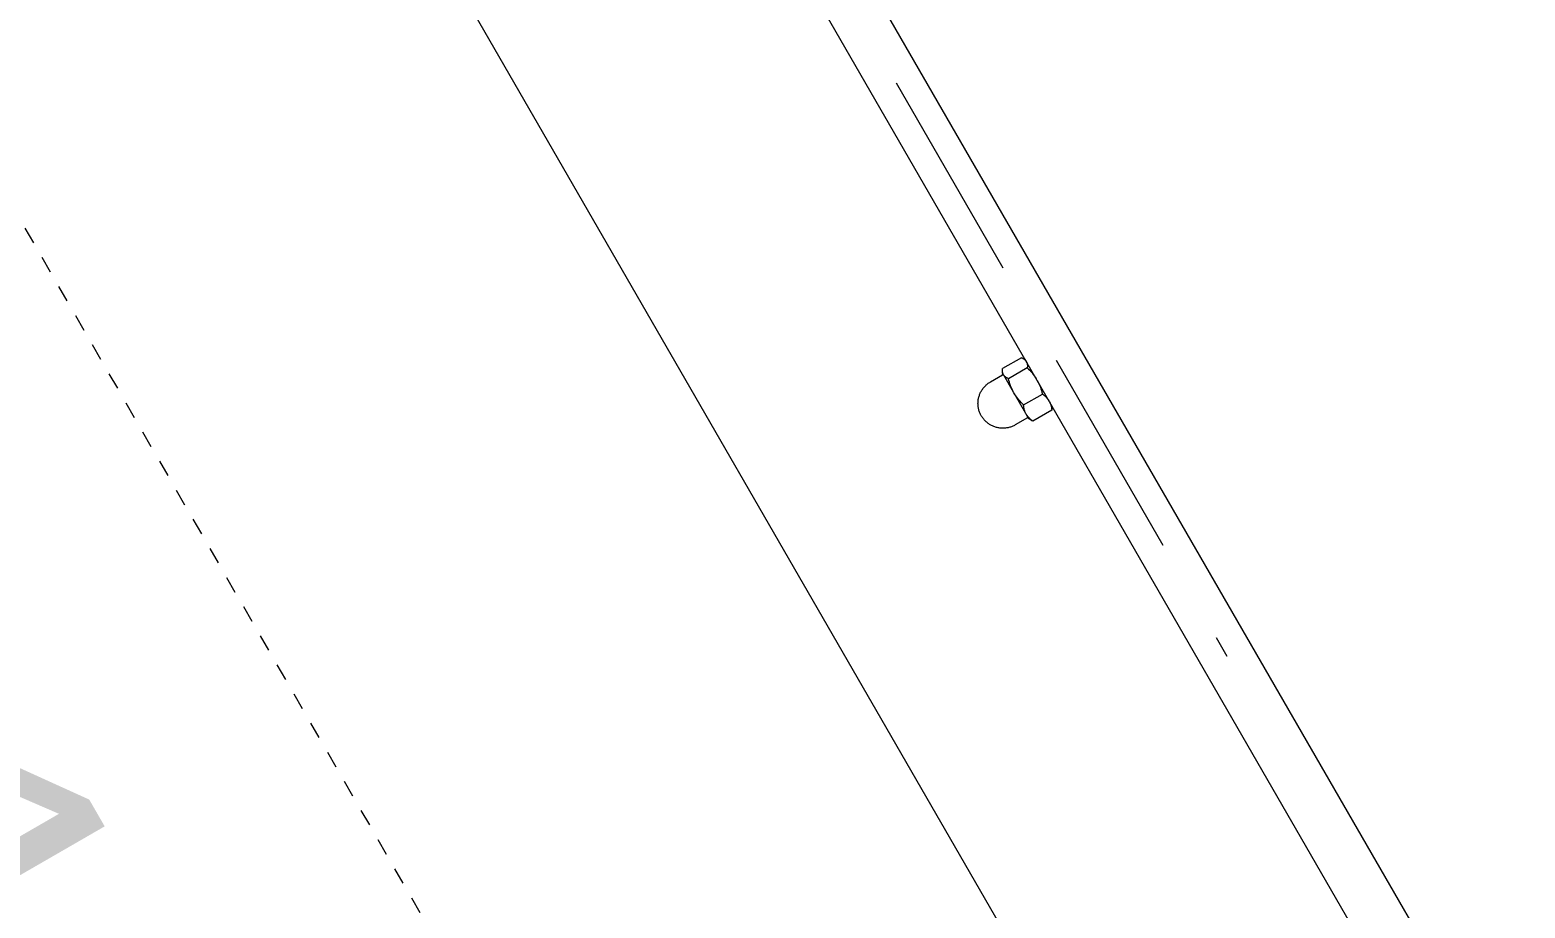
# Model space of a CAD drawing. Header units: inches. Extents: x -6 to 195, y -3 to 126.
# Drawn here: x 2.56 to 11.46, y 52.1 to 57.33 of the extents above; entities that cross this region are included whole.
import ezdxf

# ---------------------------------------------------------------- set-up
doc = ezdxf.new("R2010")
doc.units = ezdxf.units.IN
doc.linetypes.add('HIDDEN', pattern=[1.905, 1.27, -0.635])
for name, color, linetype, lineweight in [('ZANO_R', 7, 'Continuous', 0), ('ZANO_R_przerywana', 250, 'HIDDEN', 0), ('ZANO_W', 1, 'Continuous', 0)]:
    doc.layers.add(name, color=color, linetype=linetype, lineweight=lineweight)
doc.styles.get("Standard").update_dxf_attribs({"font": 'arial.ttf'})
doc.dimstyles.new('amerykanie', dxfattribs={"dimtxt": 50, "dimasz": 50, "dimexe": 0.5, "dimexo": 0.5, "dimgap": 1, "dimtad": 1, "dimdec": 0, "dimzin": 0, "dimlunit": 5, "dimtxsty": 'Standard', "dimcen": 0.09, "dimclrd": 1, "dimclre": 1, "dimclrt": 1, "dimazin": 0, "dimtfac": 1, "dimtdec": 0, "dimtmove": 0, "dimatfit": 3, "dimfxl": 1, "dimtzin": 0, "dimarcsym": 1})

# ---------------------------------------------------------------- blocks, each defined once
blk = doc.blocks.new('*D380')
at = {"layer": 'ZANO_W', "color": 1, "lineweight": -2}
for p, q in [((11.4782, 46.5602), (14.3373, 41.6055)), ((73.8562, 46.5465), (70.9949, 41.5931))]:
    blk.add_line(p, q, dxfattribs=at)
blk.add_arc((42.6553, -7.4676), 57.1576, 60.98989, 118.98503, dxfattribs=at)
at = {"layer": 'ZANO_W', "color": 1}
for points in [[(14.8758, 42.6758), (15.0399, 42.3857), (14.0874, 42.0385)], [(70.2926, 42.3736), (70.4568, 42.6637), (71.245, 42.026)]]:
    blk.add_solid(points, dxfattribs=at)
at = {"layer": 'ZANO_W', "color": 1, "insert": (42.6681, 51.0302), "char_height": 1.625, "attachment_point": 5, "rotation": 359.98746}
blk.add_mtext("60%%d0'", dxfattribs=at)
blk = doc.blocks.new('*D383')
at = {"layer": 'ZANO_W', "color": 1, "lineweight": -2}
for p, q in [((3.0918, 62.2982), (-3.4798, 58.506)), ((-2.5469, 57.8898), (5.3084, 44.2771)), ((11.9467, 46.9533), (5.3751, 43.1611))]:
    blk.add_line(p, q, dxfattribs=at)
at = {"layer": 'ZANO_W', "color": 1}
for points in [[(-2.4026, 57.9731), (-2.6913, 57.8065), (-3.0467, 58.7559)], [(5.164, 44.1938), (5.4527, 44.3604), (5.8082, 43.411)]]:
    blk.add_solid(points, dxfattribs=at)
at = {"layer": 'ZANO_W', "color": 1, "insert": (2.5415, 51.7533), "char_height": 1.625, "attachment_point": 5, "rotation": 299.98746}
blk.add_mtext('17 11/16', dxfattribs=at)

msp = doc.modelspace()

# ---------------------------------------------------------------- linework, layer by layer
at = {"layer": 'ZANO_R'}
for p, q in [((4.47918, 62.94243), (13.17966, 47.86515)), ((12.79684, 47.89839), (4.33548, 62.56131)), ((2.76688, 61.65614), (11.22824, 46.99322)), ((8.46387, 55.37896), (8.35184, 55.31431)), ((8.46387, 55.37896), (8.46574, 55.37825)), ((8.46574, 55.37825), (8.46759, 55.37749)), ((8.46759, 55.37749), (8.4694, 55.37666)), ((8.4694, 55.37666), (8.47119, 55.37578)), ((8.47119, 55.37578), (8.47295, 55.37483)), ((8.47295, 55.37483), (8.47468, 55.37383)), ((8.47468, 55.37383), (8.47637, 55.37277)), ((8.47637, 55.37277), (8.47803, 55.37166)), ((8.47751, 55.37199), (8.48745, 55.36625)), ((8.47803, 55.37166), (8.47965, 55.37049)), ((8.47965, 55.37049), (8.48123, 55.36928)), ((8.48123, 55.36928), (8.48277, 55.368)), ((8.48277, 55.368), (8.48427, 55.36668)), ((8.48427, 55.36668), (8.48572, 55.36531)), ((8.48572, 55.36531), (8.48712, 55.3639)), ((8.48712, 55.3639), (8.48848, 55.36243)), ((8.48848, 55.36243), (8.48979, 55.36093)), ((8.48979, 55.36093), (8.49105, 55.35938)), ((8.49105, 55.35938), (8.49226, 55.35779)), ((8.49472, 55.35345), (8.49549, 55.35152)), ((8.49549, 55.35152), (8.4962, 55.34957)), ((8.4962, 55.34957), (8.49685, 55.34759)), ((8.49685, 55.34759), (8.49742, 55.3456)), ((8.49742, 55.3456), (8.49793, 55.34358)), ((8.49793, 55.34358), (8.49837, 55.34155)), ((8.49837, 55.34155), (8.49874, 55.3395)), ((8.49874, 55.3395), (8.49904, 55.33745)), ((8.49904, 55.33745), (8.49927, 55.33538)), ((8.49927, 55.33538), (8.49943, 55.33331)), ((8.49943, 55.33331), (8.49952, 55.33123)), ((8.49952, 55.33123), (8.49954, 55.32915)), ((8.27924, 55.23474), (8.35187, 55.27665)), ((8.35091, 55.30328), (8.35098, 55.30522)), ((8.35091, 55.30134), (8.35091, 55.30328)), ((8.35098, 55.29941), (8.35091, 55.30134)), ((8.35095, 55.3009), (8.35098, 55.30267)), ((8.35098, 55.29914), (8.35095, 55.3009)), ((8.35098, 55.30522), (8.35111, 55.30715)), ((8.35112, 55.29747), (8.35098, 55.29941)), ((8.35107, 55.29737), (8.35098, 55.29914)), ((8.35105, 55.30008), (8.35105, 55.3024)), ((8.35105, 55.28754), (8.35105, 55.2976)), ((8.35608, 55.27882), (8.35105, 55.28754)), ((8.35122, 55.29561), (8.35107, 55.29737)), ((8.35111, 55.30715), (8.35131, 55.30908)), ((8.35132, 55.29554), (8.35112, 55.29747)), ((8.35143, 55.29386), (8.35122, 55.29561)), ((8.35129, 55.30908), (8.35184, 55.31431)), ((8.35159, 55.29362), (8.35132, 55.29554)), ((8.3517, 55.29211), (8.35143, 55.29386)), ((8.35193, 55.29171), (8.35159, 55.29362)), ((8.35203, 55.29038), (8.3517, 55.29211)), ((8.35187, 55.27665), (8.35398, 55.28227)), ((8.35234, 55.28982), (8.35193, 55.29171)), ((8.35241, 55.28866), (8.35203, 55.29038)), ((8.35281, 55.28794), (8.35234, 55.28982)), ((8.35286, 55.28695), (8.35241, 55.28866)), ((8.35334, 55.28607), (8.35281, 55.28794)), ((8.35336, 55.28526), (8.35286, 55.28695)), ((8.35394, 55.28423), (8.35334, 55.28607)), ((8.3546, 55.28241), (8.35394, 55.28423)), ((8.35533, 55.28061), (8.3546, 55.28241)), ((8.35595, 55.27914), (8.35511, 55.28085)), ((8.35612, 55.27884), (8.35533, 55.28061)), ((8.35701, 55.2772), (8.35611, 55.27883)), ((8.35805, 55.27549), (8.35705, 55.27714)), ((8.35815, 55.27523), (8.35801, 55.27547)), ((8.35925, 55.27376), (8.35805, 55.2755)), ((8.3592, 55.27384), (8.35816, 55.27532)), ((8.41655, 55.17403), (8.35824, 55.27507)), ((8.3603, 55.2724), (8.3592, 55.27384)), ((8.36145, 55.271), (8.3603, 55.2724)), ((8.362, 55.27039), (8.36081, 55.27174)), ((8.36264, 55.26964), (8.36145, 55.271)), ((8.36323, 55.26908), (8.362, 55.27039)), ((8.36388, 55.26832), (8.36264, 55.26964)), ((8.36451, 55.26781), (8.36323, 55.26908)), ((8.36516, 55.26704), (8.36388, 55.26832)), ((8.36582, 55.26658), (8.36451, 55.26781)), ((8.36649, 55.26581), (8.36516, 55.26704)), ((8.36718, 55.2654), (8.36582, 55.26658)), ((8.36786, 55.26463), (8.36649, 55.26581)), ((8.36857, 55.26426), (8.36718, 55.2654)), ((8.36927, 55.26349), (8.36786, 55.26463)), ((8.37001, 55.26317), (8.36857, 55.26426)), ((8.37072, 55.2624), (8.36927, 55.26349)), ((8.37147, 55.26213), (8.37001, 55.26317)), ((8.37221, 55.26137), (8.37072, 55.2624)), ((8.37298, 55.26114), (8.37147, 55.26213)), ((8.37373, 55.26038), (8.37221, 55.26137)), ((8.37451, 55.26019), (8.37298, 55.26114)), ((8.37528, 55.25945), (8.37373, 55.26038)), ((8.37607, 55.2593), (8.37451, 55.26019)), ((8.37687, 55.25858), (8.37528, 55.25945)), ((8.37848, 55.25776), (8.37687, 55.25858)), ((8.38012, 55.25699), (8.37848, 55.25776)), ((8.38179, 55.25629), (8.38012, 55.25699)), ((8.38655, 55.25416), (8.3818, 55.2563)), ((8.49858, 55.31881), (8.38655, 55.25416)), ((8.38919, 55.24352), (8.38655, 55.25416)), ((8.39219, 55.23296), (8.38919, 55.24352)), ((8.49891, 55.32087), (8.49858, 55.31881)), ((8.49858, 55.31881), (8.50616, 55.31149)), ((8.49918, 55.32293), (8.49891, 55.32087)), ((8.49937, 55.325), (8.49918, 55.32293)), ((8.49949, 55.32707), (8.49937, 55.325)), ((8.49954, 55.32915), (8.49949, 55.32707)), ((8.50616, 55.31149), (8.5135, 55.30392)), ((8.5135, 55.30392), (8.5206, 55.29613)), ((8.5206, 55.29613), (8.52744, 55.28811)), ((8.52744, 55.28811), (8.53402, 55.27987)), ((8.53402, 55.27987), (8.54033, 55.27143)), ((8.54033, 55.27143), (8.54637, 55.26279)), ((8.54637, 55.26279), (8.55213, 55.25396)), ((8.55893, 55.24222), (8.56377, 55.23274)), ((8.21182, 55.14996), (8.21338, 55.15475)), ((8.21338, 55.15475), (8.21509, 55.15949)), ((8.21509, 55.15949), (8.21697, 55.16417)), ((8.21697, 55.16417), (8.219, 55.16878)), ((8.219, 55.16878), (8.2212, 55.17332)), ((8.2212, 55.17332), (8.22354, 55.17778)), ((8.22354, 55.17778), (8.22604, 55.18216)), ((8.22604, 55.18216), (8.22868, 55.18646)), ((8.22868, 55.18646), (8.23147, 55.19065)), ((8.23147, 55.19065), (8.2344, 55.19476)), ((8.2344, 55.19476), (8.23747, 55.19875)), ((8.23747, 55.19875), (8.24068, 55.20265)), ((8.24068, 55.20265), (8.24401, 55.20643)), ((8.24401, 55.20643), (8.24748, 55.21009)), ((8.24748, 55.21009), (8.25106, 55.21363)), ((8.25106, 55.21363), (8.25477, 55.21705)), ((8.25477, 55.21705), (8.25859, 55.22034)), ((8.25859, 55.22034), (8.26252, 55.2235)), ((8.26252, 55.2235), (8.26655, 55.22652)), ((8.26655, 55.22652), (8.27069, 55.22941)), ((8.27069, 55.22941), (8.27492, 55.23215)), ((8.27492, 55.23215), (8.27924, 55.23474)), ((8.39555, 55.22252), (8.39219, 55.23296)), ((8.39926, 55.2122), (8.39555, 55.22252)), ((8.40332, 55.20201), (8.39926, 55.2122)), ((8.40773, 55.19196), (8.40332, 55.20201)), ((8.41247, 55.18207), (8.40773, 55.19196)), ((8.41755, 55.17234), (8.41247, 55.18207)), ((8.41941, 55.16907), (8.41753, 55.17233)), ((8.42474, 55.16041), (8.41941, 55.16907)), ((8.4904, 55.04606), (8.42248, 55.16375)), ((8.43034, 55.15192), (8.42474, 55.16041)), ((8.47664, 55.09803), (8.58868, 55.16268)), ((8.56377, 55.23274), (8.56831, 55.22311)), ((8.56831, 55.22311), (8.57252, 55.21334)), ((8.57252, 55.21334), (8.57641, 55.20343)), ((8.57641, 55.20343), (8.57998, 55.1934)), ((8.57998, 55.1934), (8.58321, 55.18325)), ((8.58321, 55.18325), (8.58611, 55.17301)), ((8.58611, 55.17301), (8.58868, 55.16268)), ((8.58868, 55.16268), (8.59241, 55.16015)), ((8.59241, 55.16015), (8.59605, 55.15749)), ((8.59605, 55.15749), (8.5996, 55.1547)), ((8.5996, 55.1547), (8.60305, 55.1518)), ((8.2054, 55.10522), (8.20543, 55.11026)), ((8.20555, 55.10018), (8.2054, 55.10522)), ((8.20543, 55.11026), (8.20563, 55.1153)), ((8.20586, 55.09515), (8.20555, 55.10018)), ((8.20563, 55.1153), (8.20601, 55.12032)), ((8.20635, 55.09013), (8.20586, 55.09515)), ((8.20601, 55.12032), (8.20655, 55.12534)), ((8.207, 55.08513), (8.20635, 55.09013)), ((8.20655, 55.12534), (8.20727, 55.13033)), ((8.20783, 55.08016), (8.207, 55.08513)), ((8.20727, 55.13033), (8.20816, 55.13529)), ((8.20883, 55.07522), (8.20783, 55.08016)), ((8.20816, 55.13529), (8.20921, 55.14022)), ((8.20999, 55.07031), (8.20883, 55.07522)), ((8.20921, 55.14022), (8.21043, 55.14511)), ((8.21132, 55.06545), (8.20999, 55.07031)), ((8.21043, 55.14511), (8.21182, 55.14996)), ((8.21282, 55.06064), (8.21132, 55.06545)), ((8.43621, 55.14361), (8.43034, 55.15192)), ((8.44234, 55.13549), (8.43621, 55.14361)), ((8.44872, 55.12757), (8.44234, 55.13549)), ((8.45534, 55.11986), (8.44872, 55.12757)), ((8.46221, 55.11236), (8.45534, 55.11986)), ((8.46932, 55.10508), (8.46221, 55.11236)), ((8.47664, 55.09803), (8.46932, 55.10508)), ((8.47695, 55.09361), (8.47664, 55.09803)), ((8.4774, 55.08919), (8.47695, 55.09361)), ((8.478, 55.0848), (8.4774, 55.08919)), ((8.47876, 55.08043), (8.478, 55.0848)), ((8.47967, 55.07609), (8.47876, 55.08043)), ((8.48072, 55.07178), (8.47967, 55.07609)), ((8.48193, 55.06751), (8.48072, 55.07178)), ((8.48328, 55.06329), (8.48193, 55.06751)), ((8.48477, 55.05912), (8.48328, 55.06329)), ((8.64407, 55.06669), (8.53204, 55.00204)), ((8.60305, 55.1518), (8.6064, 55.14879)), ((8.6064, 55.14879), (8.60965, 55.14566)), ((8.60965, 55.14566), (8.61279, 55.14242)), ((8.61279, 55.14242), (8.61581, 55.13908)), ((8.61581, 55.13908), (8.61873, 55.13564)), ((8.61873, 55.13564), (8.62152, 55.1321)), ((8.62152, 55.1321), (8.62419, 55.12846)), ((8.62419, 55.12846), (8.62674, 55.12474)), ((8.63026, 55.11863), (8.63222, 55.11456)), ((8.63222, 55.11456), (8.63403, 55.11044)), ((8.63403, 55.11044), (8.63571, 55.10625)), ((8.63571, 55.10625), (8.63723, 55.102)), ((8.63723, 55.102), (8.63862, 55.09771)), ((8.63862, 55.09771), (8.63985, 55.09337)), ((8.63985, 55.09337), (8.64093, 55.08899)), ((8.64093, 55.08899), (8.64187, 55.08458)), ((8.64187, 55.08458), (8.64265, 55.08014)), ((8.64265, 55.08014), (8.64328, 55.07567)), ((8.64328, 55.07567), (8.64375, 55.07119)), ((8.64375, 55.07119), (8.64407, 55.06669)), ((8.64441, 55.06964), (8.64407, 55.06669)), ((8.64465, 55.0726), (8.64441, 55.06964)), ((8.6448, 55.07557), (8.64465, 55.0726)), ((8.64486, 55.07854), (8.6448, 55.07557)), ((8.64487, 55.09345), (8.64486, 55.07854)), ((8.21448, 55.05588), (8.21282, 55.06064)), ((8.2163, 55.05118), (8.21448, 55.05588)), ((8.21828, 55.04654), (8.2163, 55.05118)), ((8.22042, 55.04197), (8.21828, 55.04654)), ((8.22271, 55.03748), (8.22042, 55.04197)), ((8.22516, 55.03308), (8.22271, 55.03748)), ((8.22775, 55.02875), (8.22516, 55.03308)), ((8.23049, 55.02452), (8.22775, 55.02875)), ((8.23337, 55.02039), (8.23049, 55.02452)), ((8.2364, 55.01635), (8.23337, 55.02039)), ((8.23955, 55.01242), (8.2364, 55.01635)), ((8.24285, 55.0086), (8.23955, 55.01242)), ((8.24626, 55.0049), (8.24285, 55.0086)), ((8.24981, 55.00131), (8.24626, 55.0049)), ((8.25347, 54.99785), (8.24981, 55.00131)), ((8.25725, 54.99451), (8.25347, 54.99785)), ((8.26114, 54.99131), (8.25725, 54.99451)), ((8.26514, 54.98824), (8.26114, 54.99131)), ((8.26924, 54.98531), (8.26514, 54.98824)), ((8.27344, 54.98252), (8.26924, 54.98531)), ((8.27773, 54.97987), (8.27344, 54.98252)), ((8.28211, 54.97738), (8.27773, 54.97987)), ((8.28658, 54.97503), (8.28211, 54.97738)), ((8.29112, 54.97284), (8.28658, 54.97503)), ((8.42241, 54.97655), (8.41792, 54.97425)), ((8.42682, 54.97899), (8.42241, 54.97655)), ((8.49946, 55.02091), (8.42682, 54.97899)), ((8.48641, 55.05499), (8.48477, 55.05912)), ((8.48819, 55.05093), (8.48641, 55.05499)), ((8.4901, 55.04693), (8.48819, 55.05093)), ((8.49216, 55.043), (8.4901, 55.04693)), ((8.50828, 55.01506), (8.49216, 55.043)), ((8.49659, 55.03616), (8.49405, 55.03986)), ((8.49926, 55.03253), (8.49659, 55.03616)), ((8.50205, 55.02901), (8.49926, 55.03253)), ((8.50567, 55.01945), (8.49946, 55.02091)), ((8.50496, 55.02557), (8.50205, 55.02901)), ((8.50798, 55.02224), (8.50496, 55.02557)), ((8.51111, 55.01901), (8.50798, 55.02224)), ((8.50828, 55.01506), (8.50847, 55.01474)), ((8.52134, 55.00731), (8.50847, 55.01474)), ((8.51435, 55.01589), (8.51111, 55.01901)), ((8.5177, 55.01289), (8.51435, 55.01589)), ((8.52114, 55.00999), (8.5177, 55.01289)), ((8.52468, 55.00722), (8.52114, 55.00999)), ((8.52156, 55.00718), (8.52134, 55.00731)), ((8.52153, 55.00711), (8.52397, 55.0058)), ((8.52397, 55.0058), (8.52645, 55.00455)), ((8.52832, 55.00457), (8.52468, 55.00722)), ((8.52923, 55.00327), (8.52646, 55.00458)), ((8.53204, 55.00204), (8.52832, 55.00457)), ((8.53204, 55.00204), (8.52923, 55.00327)), ((8.29573, 54.9708), (8.29112, 54.97284)), ((8.30041, 54.96893), (8.29573, 54.9708)), ((8.30515, 54.96721), (8.30041, 54.96893)), ((8.30994, 54.96566), (8.30515, 54.96721)), ((8.31479, 54.96427), (8.30994, 54.96566)), ((8.31968, 54.96305), (8.31479, 54.96427)), ((8.32461, 54.96199), (8.31968, 54.96305)), ((8.32957, 54.9611), (8.32461, 54.96199)), ((8.33456, 54.96039), (8.32957, 54.9611)), ((8.33957, 54.95984), (8.33456, 54.96039)), ((8.3446, 54.95947), (8.33957, 54.95984)), ((8.34964, 54.95927), (8.3446, 54.95947)), ((8.35468, 54.95924), (8.34964, 54.95927)), ((8.35972, 54.95938), (8.35468, 54.95924)), ((8.36475, 54.95969), (8.35972, 54.95938)), ((8.36977, 54.96018), (8.36475, 54.95969)), ((8.37477, 54.96084), (8.36977, 54.96018)), ((8.37974, 54.96166), (8.37477, 54.96084)), ((8.38468, 54.96266), (8.37974, 54.96166)), ((8.38959, 54.96383), (8.38468, 54.96266)), ((8.39445, 54.96516), (8.38959, 54.96383)), ((8.39926, 54.96665), (8.39445, 54.96516)), ((8.40402, 54.96831), (8.39926, 54.96665)), ((8.40872, 54.97014), (8.40402, 54.96831)), ((8.41336, 54.97212), (8.40872, 54.97014)), ((8.41792, 54.97425), (8.41336, 54.97212))]:
    msp.add_line(p, q, dxfattribs=at)
at = {"layer": 'ZANO_R_przerywana', "ltscale": 0.05}
msp.add_line((-1.4632, 63.0788), (10.34335, 42.61892), dxfattribs=at)
at = {"layer": 'ZANO_R_przerywana'}
msp.add_line((7.71868, 57.01355), (9.68643, 53.60357), dxfattribs=at)

# ---------------------------------------------------------------- dimensions: what is measured, and where the dimension line sits
at = {"layer": 'ZANO_W'}
dim = msp.add_aligned_dim(p1=(3.5249, 62.54811), p2=(12.37982, 47.2032), distance=-7.58731, dimstyle='amerykanie', override={"dimtxt": 1.625, "dimasz": 1, "dimgap": 0.5, "dimdec": 4, "dimaunit": 1, "dimadec": 1, "dimtdec": 4, "dimtmove": 1, "dimfrac": 2}, dxfattribs=at)
dim.commit()
dim.dimension.update_dxf_attribs({"geometry": '*D383', "text_midpoint": (2.54153, 51.75329)})
dim = msp.add_angular_dim_2l(base=(52.59297, 48.81942), line1=((74.10627, 46.97947), (82.57405, 61.63868)), line2=((2.76688, 61.65614), (11.22824, 46.99322)), dimstyle='amerykanie', override={"dimtxt": 1.625, "dimasz": 1, "dimgap": 0.5, "dimdec": 4, "dimaunit": 1, "dimadec": 1, "dimtdec": 4, "dimtmove": 1, "dimfrac": 2}, dxfattribs=at)
dim.commit()
dim.dimension.update_dxf_attribs({"geometry": '*D380', "text_midpoint": (42.66814, 51.03015)})

doc.saveas('drawing.dxf')
